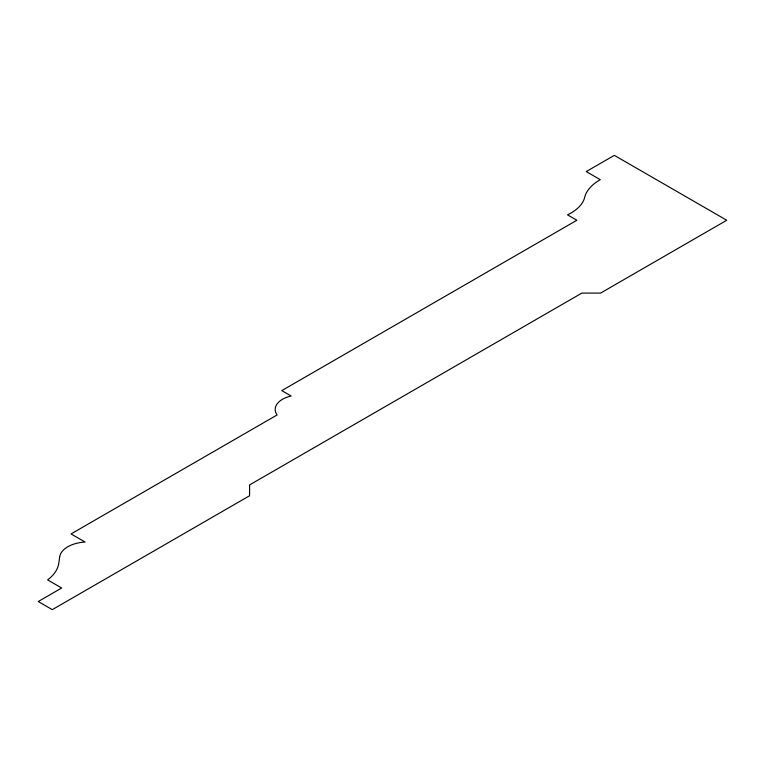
<?xml version="1.0" encoding="UTF-8"?>
<svg xmlns="http://www.w3.org/2000/svg" width="765" height="765" viewBox="0 0 765 765"><rect width="100%" height="100%" fill="white"/><g stroke="black" fill="none" stroke-linecap="round" stroke-linejoin="round"><path stroke-width="1.15" d="M59.651 556.987L58.781 563.222A54.401 31.413 0 0 1 47.621 579.899L61.669 588.008L38.25 601.529L52.297 609.648L249.591 495.739L249.591 484.924L581.849 293.091L600.582 293.091L726.75 220.253L614.343 155.352L586.239 171.58L600.296 179.689A52.967 30.581 0 0 0 584.517 198.059A48.664 28.095 0 0 1 567.506 214.85L576.877 220.253L281.797 390.609L291.169 396.021A24.834 14.334 0 0 0 277.121 414.946L71.04 533.932L85.087 542.041A28.276 16.323 0 0 0 59.651 556.987"/></g></svg>
